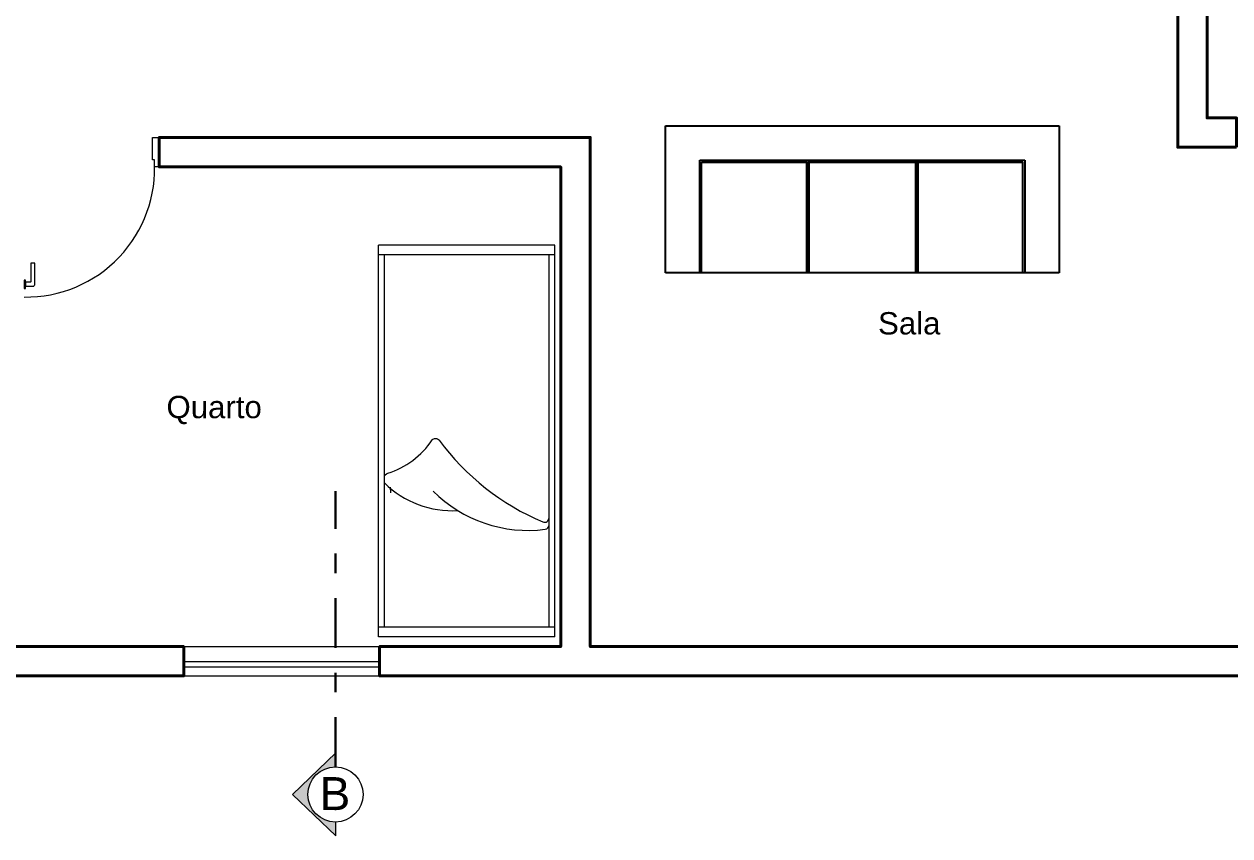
# Model space of a CAD drawing. Header units: inches. Extents: x 208.2 to 264.4, y 86.5 to 110.5.
# Drawn here: x 227.51 to 233.67, y 94.04 to 98.19 of the extents above; entities that cross this region are included whole.
import ezdxf

# ---------------------------------------------------------------- set-up
doc = ezdxf.new("R2010")
doc.units = ezdxf.units.IN
doc.header["$MEASUREMENT"] = 0
doc.linetypes.add('DASHDOT', pattern=[25.4, 12.7, -6.35, 0, -6.35])
for name, color, linetype, lineweight in [('ESQ_INTER', 7, 'Continuous', 9), ('ESQUADRIAS', 7, 'Continuous', 13), ('IND', 7, 'Continuous', 13), ('LAY-OUT', 7, 'Continuous', 5), ('Plarga', 7, 'Continuous', 40), ('texto', 7, 'Continuous', 13)]:
    doc.layers.add(name, color=color, linetype=linetype, lineweight=lineweight)
doc.styles.add('arial', font='arial.ttf')

msp = doc.modelspace()

# ---------------------------------------------------------------- hatches: boundary and pattern name
at = {"layer": 'IND'}
msp.add_hatch(color=0, dxfattribs=at).paths.add_polyline_path([(229.1019, 94.4644), (229.1019, 94.3936, 1.014778), (229.1019, 94.1119), (229.1019, 94.0411), (228.8797, 94.2527)])

# ---------------------------------------------------------------- linework, layer by layer
for p, q in [((230.7843, 97.6667), (231.5093, 97.6667)), ((230.7843, 96.9167), (230.7843, 97.6667)), ((231.5093, 97.6667), (232.7943, 97.6667)), ((232.7943, 97.6667), (232.7943, 96.9167)), ((230.9593, 97.4917), (231.516, 97.4917)), ((230.9593, 96.9167), (230.9593, 97.4917)), ((230.9693, 97.4817), (231.506, 97.4817)), ((230.9693, 96.9167), (230.9693, 97.4817)), ((231.506, 97.4917), (232.6193, 97.4917)), ((231.506, 96.9167), (231.506, 97.4917)), ((231.506, 96.9167), (231.506, 97.4817)), ((231.516, 97.4917), (231.516, 96.9167)), ((231.516, 97.4817), (232.6093, 97.4817)), ((231.516, 96.9167), (231.516, 97.4817)), ((232.0626, 96.9167), (232.0626, 97.4917)), ((232.0626, 96.9167), (232.0626, 97.4817)), ((232.0726, 97.4917), (232.0726, 96.9167)), ((232.0726, 96.9167), (232.0726, 97.4817)), ((232.6093, 96.9167), (232.6093, 97.4817)), ((232.6193, 97.4917), (232.6193, 96.9167)), ((231.506, 96.9167), (230.7843, 96.9167)), ((232.7943, 96.9167), (231.506, 96.9167))]:
    msp.add_line(p, q)
at = {"linetype": 'DASHDOT', "lineweight": 30, "ltscale": 0.02}
msp.add_lwpolyline([(229.0998, 94.3936), (229.0998, 95.8019)], dxfattribs=at)
at = {"lineweight": 5}
for points in [[(228.3252, 95.0077), (229.3252, 95.0077)], [(228.3252, 95.0077), (229.3252, 95.0077)], [(228.3252, 94.8577), (229.3252, 94.8577)]]:
    msp.add_lwpolyline(points, dxfattribs=at)
at = {"layer": 'ESQ_INTER'}
for points in [[(229.3252, 94.9302), (228.3252, 94.9302)], [(228.3252, 94.9052), (229.3252, 94.9052)]]:
    msp.add_lwpolyline(points, dxfattribs=at)
at = {"layer": 'ESQUADRIAS'}
for points in [[(228.2002, 97.6077), (228.2002, 97.4577), (228.1752, 97.4577), (228.1752, 97.4927), (228.1652, 97.4927), (228.1652, 97.6077)], [(227.5165, 96.8782), (227.5102, 96.8782), (227.5102, 96.8356), (227.5165, 96.8356)]]:
    msp.add_lwpolyline(points, close=True, dxfattribs=at)
msp.add_lwpolyline([(227.5165, 96.8482), (227.5552, 96.8482, 0.414214), (227.5652, 96.8582), (227.5652, 96.9652), (227.5452, 96.9652), (227.5452, 96.8732, -0.414214), (227.5402, 96.8682), (227.5165, 96.8682)], format="xyb", close=True, dxfattribs=at)
msp.add_arc((227.5201, 97.4491), 0.6565, 269.13096, 3.80664, dxfattribs=at)
at = {"layer": 'IND', "color": 0}
msp.add_lwpolyline([(229.1019, 94.3936), (229.1019, 94.4644), (228.8797, 94.2527), (229.1019, 94.0411), (229.1019, 94.1119)], dxfattribs=at)
msp.add_circle((229.0998, 94.2527), 0.1408, dxfattribs=at)
at = {"layer": 'LAY-OUT'}
for p, q in [((230.2202, 97.0577), (229.3202, 97.0577)), ((229.3202, 95.0577), (229.3202, 97.0577)), ((230.2202, 95.0577), (230.2202, 97.0577)), ((230.2202, 97.0077), (229.3202, 97.0077)), ((229.3502, 95.1077), (229.3502, 97.0077)), ((230.1902, 95.1077), (230.1902, 97.0077)), ((230.2202, 95.1077), (229.3202, 95.1077)), ((230.2202, 95.0577), (229.3202, 95.0577))]:
    msp.add_line(p, q, dxfattribs=at)
for points in [[(229.3497, 95.8712, -0.340123), (229.3664, 95.8929, 0.172426), (229.5934, 96.0632, -0.48448), (229.6285, 96.0621, 0.134951), (230.1591, 95.6443, 0.536465), (230.1902, 95.6649)], [(229.5986, 95.8022, 0.23297), (230.1706, 95.607, 0.376966), (230.1902, 95.6292)]]:
    msp.add_lwpolyline(points, format="xyb", dxfattribs=at)
msp.add_lwpolyline([(229.3797, 95.8212), (229.3802, 95.7937)], dxfattribs=at)
msp.add_arc((229.6955, 96.1926), 0.4909, 225.29527, 273.40188, dxfattribs=at)
at = {"layer": 'Plarga'}
for points in [[(233.7002, 97.5577), (233.4002, 97.5577), (233.4002, 98.4577), (232.0002, 98.4577), (232.0002, 98.6077), (233.4002, 98.6077), (233.4002, 100.3077), (234.7502, 100.3077), (234.7502, 100.1577), (233.5502, 100.1577), (233.5502, 97.7077), (233.7002, 97.7077)], [(227.2502, 97.6577), (227.4002, 97.6577), (227.4002, 97.6077), (227.4502, 97.6077), (227.4502, 97.4577), (227.4002, 97.4577), (227.4002, 95.0077), (228.3252, 95.0077), (228.3252, 94.8577), (226.5377, 94.8577), (226.5377, 95.0077), (227.2502, 95.0077)], [(234.7502, 94.8577), (229.3252, 94.8577), (229.3252, 95.0077), (230.2502, 95.0077), (230.2502, 97.4577), (228.2002, 97.4577), (228.2002, 97.6077), (230.4002, 97.6077), (230.4002, 95.0077), (234.6002, 95.0077), (234.6002, 95.5327), (234.7502, 95.5327)]]:
    msp.add_lwpolyline(points, close=True, dxfattribs=at)

# ---------------------------------------------------------------- texts
at = {"layer": 'IND', "color": 0, "style": 'arial'}
msp.add_text('B', height=0.1688, rotation=359.53572, dxfattribs=at).set_placement((229.0179, 94.1731))
at = {"layer": 'texto', "style": 'arial'}
for s, p in [('Sala', (231.8699, 96.6017)), ('Quarto', (228.2369, 96.1742))]:
    msp.add_text(s, height=0.11402, dxfattribs=at).set_placement(p)

doc.saveas('drawing.dxf')
